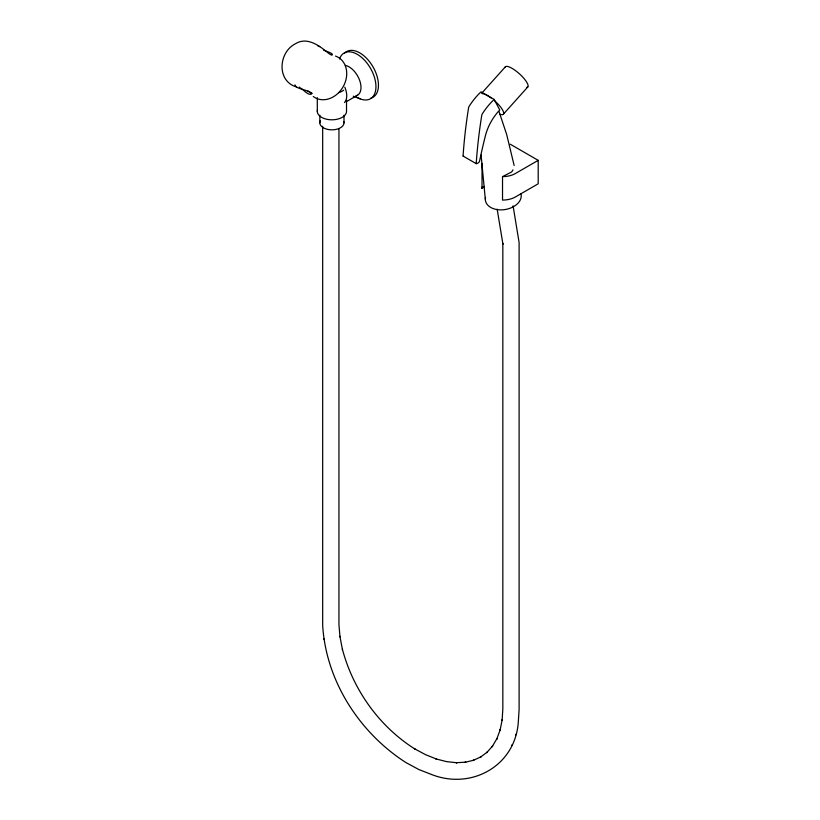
<?xml version="1.0" encoding="UTF-8"?>
<svg xmlns="http://www.w3.org/2000/svg" width="820" height="820" viewBox="0 0 820 820"><rect width="100%" height="100%" fill="white"/><g stroke="black" fill="none" stroke-linecap="round" stroke-linejoin="round"><path stroke-width="1.23" d="M322.67 126.26L322.67 625.25C325.93 680.907 359.519 732.906 406.084 762.651L418.846 769.529L431.843 774.613C471.613 790.121 515.462 765.798 518.332 721.754L519.111 709.259L519.111 242.576L513.084 205.84M511.567 745.79L511.895 744.919M515.524 735.161L515.831 734.33M481.699 93.224L505.294 66.902M503.388 114.175L527.824 86.91M482.201 163.395A18.347 10.588 0 0 0 482.027 164.974L482.027 188.426L484.394 186.406M346.542 101.577L357.53 95.233M538.197 160.351L514.745 173.891A18.337 10.588 0 0 1 502.527 176.638L502.527 200.09A18.337 10.588 0 0 0 514.745 197.343L538.197 183.803L538.197 160.351L510.245 144.207M502.527 176.638L511.506 172.026A15.877 9.163 0 0 0 512.961 169.842M294.933 84.86C295.753 88.611 304.24 89.277 307.705 91.245A14.155 3.126 11.3 0 1 311.292 93.316L311.723 93.921C308.576 96.145 303.769 89.851 300.745 88.212M323.633 50.225C325.335 50.86 334.909 53.843 331.936 55.196A14.155 3.126 48.7 0 1 328.338 53.115C319.339 45.684 307.131 36.418 295.425 43.757C278.595 52.131 276.258 81.006 296.471 86.961M353.266 96.186L360.205 98.861M317.842 45.787L319.738 46.648M494.173 99.445L481.012 91.85A46.391 26.783 -60 0 0 469.358 105.964A3.485 2.009 -60 0 0 468.538 108.035A465.073 268.509 -60 0 0 463.064 156.056L476.215 163.651A4.807 2.778 -60 0 0 478.798 162.411A1.742 1.004 -60 0 0 479.608 160.956A465.073 268.509 -60 0 1 485.409 135.741A35.25 20.356 -60 0 1 499.749 109.982L494.173 99.445A46.391 26.783 -60 0 0 482.508 113.56A3.485 2.009 -60 0 0 481.699 115.63A465.073 268.509 -60 0 0 476.215 163.651M307.91 90.887L312.164 93.347M299.238 87.053L300.028 87.699M499.052 111.643L506.678 134.49L514.14 165.466M323.818 638.729L323.941 639.344M497.156 209.161L502.937 244.186L502.834 243.396L502.834 708.931L502.106 720.462L502.219 719.652L500.097 730.097L500.405 729.267L496.592 739.486L496.93 738.615L492.133 746.753L492.666 745.933L486.67 752.709L487.367 752.001L480.253 757.311L481.084 756.757L472.966 760.54L473.878 760.171L464.878 762.354L465.811 762.18L456.063 762.723L456.965 762.754L446.603 761.636L435.861 758.879L436.599 759.084L425.57 754.687L414.52 748.762L415.012 749.07C379.291 726.571 353.071 689.794 342.36 649.061L342.452 649.563L339.88 636.279L339.992 636.894L338.947 624.584L338.947 128.617M481.084 155.021L485.327 199.311M346.522 100.142L346.522 111.366A14.616 8.436 0 0 1 330.767 119.781A14.616 8.436 0 0 1 317.483 110.044M344 115.2L344 122.856M319.831 115.2L319.831 122.856M317.299 97.641L317.299 111.366M335.493 56.067A23.278 19.003 -60 0 1 343.324 86.438A23.278 19.003 -60 0 1 313.281 96.514M339.531 58.989A26.394 15.242 60 0 1 361.159 57.051A26.394 15.242 60 0 1 375.847 88.857A26.394 15.242 60 0 1 357.284 97.447M344.697 53.064A26.394 15.242 60 0 1 372.987 66.82A26.394 15.242 60 0 1 370.763 98.205M345.394 65.405A16.861 9.737 60 0 1 359.703 80.514A16.861 9.737 60 0 1 356.085 95.807M344.81 87.156A16.861 9.737 60 0 1 344.461 102.541M505.028 67.547A15.067 4.202 41.9 0 1 520.054 74.394A15.067 4.202 41.9 0 1 526.46 87.432M494.747 100.87A15.067 4.202 41.9 0 1 503.347 111.581A15.067 4.202 41.9 0 1 499.698 114.205M482.221 93.634A15.067 4.202 41.9 0 1 491.139 97.939M463.556 156.015A4.807 2.778 -60 0 1 463.064 156.056M343.734 90.128A14.616 8.436 0 0 1 338.547 92.68M343.846 121.77A12.085 6.98 0 0 1 330.962 129.816A12.085 6.98 0 0 1 320.425 120.704M520.997 193.961A18.091 12.105 -9.5 0 1 503.418 209.766A18.091 12.105 -9.5 0 1 485.522 197.384M482.027 188.426A18.347 10.588 0 0 1 482.201 186.857"/></g></svg>
